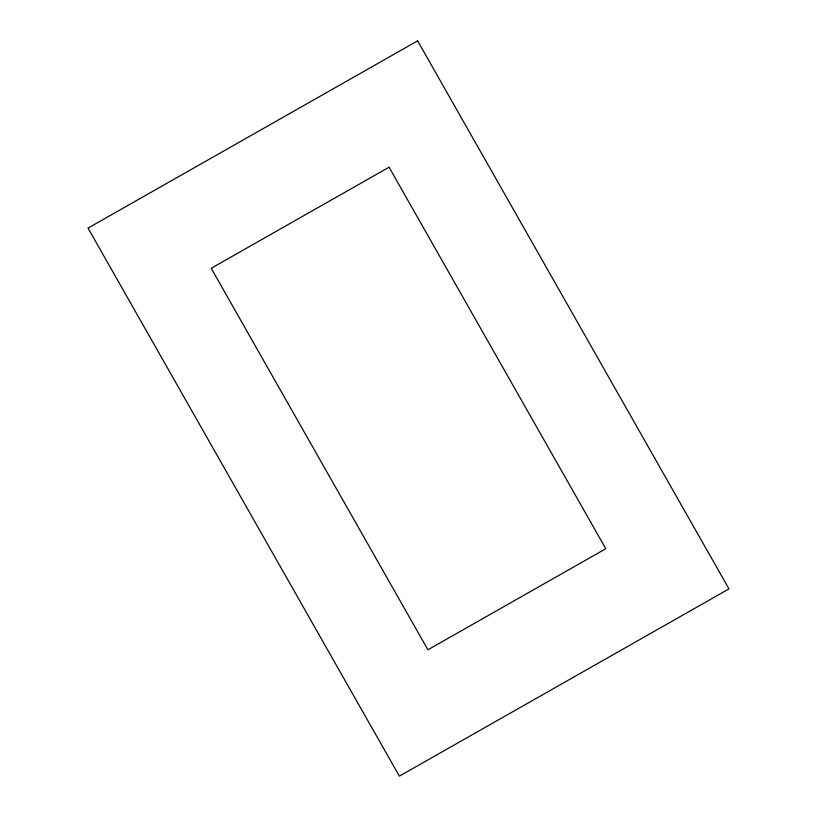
<?xml version="1.0" encoding="UTF-8"?>
<svg xmlns="http://www.w3.org/2000/svg" width="817" height="817" viewBox="0 0 817 817"><rect width="100%" height="100%" fill="white"/><g stroke="black" fill="none" stroke-linecap="round" stroke-linejoin="round"><path stroke-width="1.23" d="M417.63 40.85L88.022 228.096L399.37 776.15L728.978 588.904L417.63 40.85M389.076 167.219L211.195 268.272L427.924 649.781L605.806 548.728L389.076 167.219"/></g></svg>
